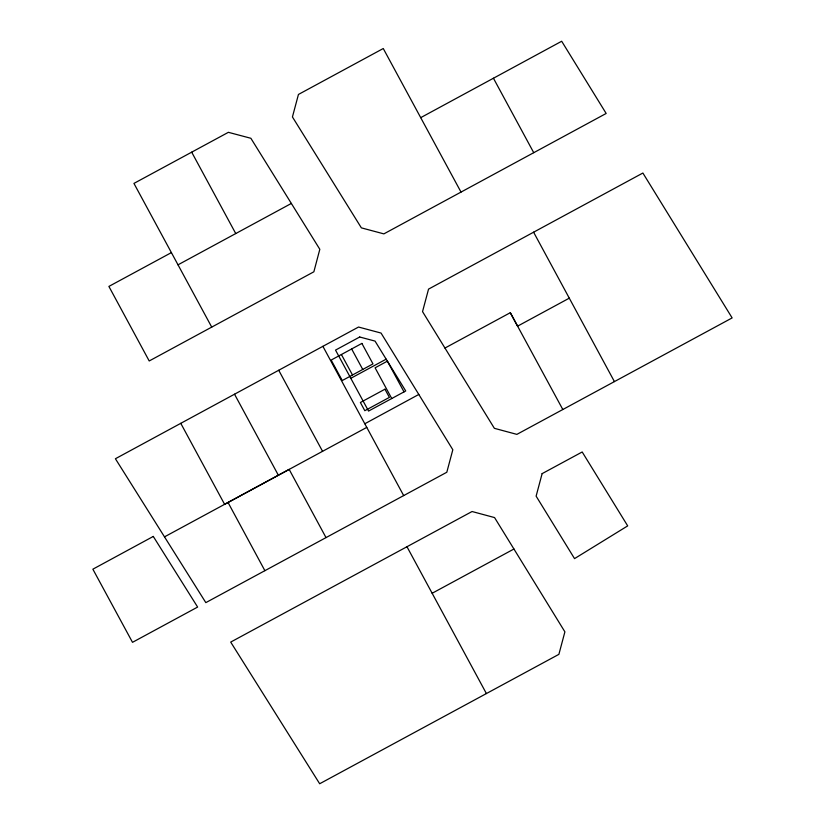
<?xml version="1.0" encoding="UTF-8"?>
<svg xmlns="http://www.w3.org/2000/svg" width="825" height="825" viewBox="0 0 825 825"><rect width="100%" height="100%" fill="white"/><g stroke="black" fill="none" stroke-linecap="round" stroke-linejoin="round"><path stroke-width="1.24" d="M420.719 117.645L561.681 41.25L606.169 113.458L383.873 233.877L361.371 227.865L292.432 116.954L298.444 94.452L383.264 48.52L461.02 192.091M178.014 264.825L291.349 203.445M322.895 346.325L115.407 458.741L205.827 602.632L446.81 472.251L452.822 449.749L381.037 333.052L358.535 327.04L322.895 346.325L403.673 495.588M533.6 232.196L642.881 173.033L732.136 317.914L516.873 434.373L494.371 428.319L422.534 311.623L428.546 289.121L533.6 232.196L614.419 381.593M350.811 378.314L386.162 359.164M569.281 298.165L517.574 326.164L510.304 312.696L444.943 348.057M364.825 423.751L418.811 394.453M366.785 427.381L224.606 504.343L180.768 423.328M164.505 536.858L289.162 469.394L326.019 537.601M171.404 252.605L108.89 286.419L149.212 360.968L313.861 271.796L319.822 249.294L250.872 138.28L228.381 132.32L133.939 183.408L211.726 327.102M432.145 593.268L513.934 549.017L564.898 631.847L558.886 654.349L319.677 783.75L230.701 642.087L472.055 511.521L494.557 517.574L513.934 549.017M510.304 312.696L562.805 409.499M493.433 78.22L533.734 152.677M404.023 391.875L387.379 361.154L375.097 367.806L391.731 398.527M351.646 348.965L362.742 369.445M341.406 354.513L352.502 374.993M406.972 546.727L486.399 693.557M191.689 152.171L235.744 233.557M278.726 370.27L322.565 451.327M234.527 394.216L278.365 475.231M228.04 502.477L264.887 570.683M542.118 473.643L536.116 496.145L574.54 558.618L627.691 525.886L582.192 451.976L542.118 473.643M359.71 337.002L335.528 350.099L368.558 411.077L405.725 390.957L375.045 341.096L359.71 337.002M361.886 343.417L331.165 360.061L342.262 380.542L372.983 363.897L361.886 343.417M384.955 389.204L360.381 402.507L364.815 410.706L389.39 397.392L384.955 389.204M153.285 536.436L92.864 569.188L132.505 642.324L197.629 607.066L153.285 536.436"/></g></svg>
